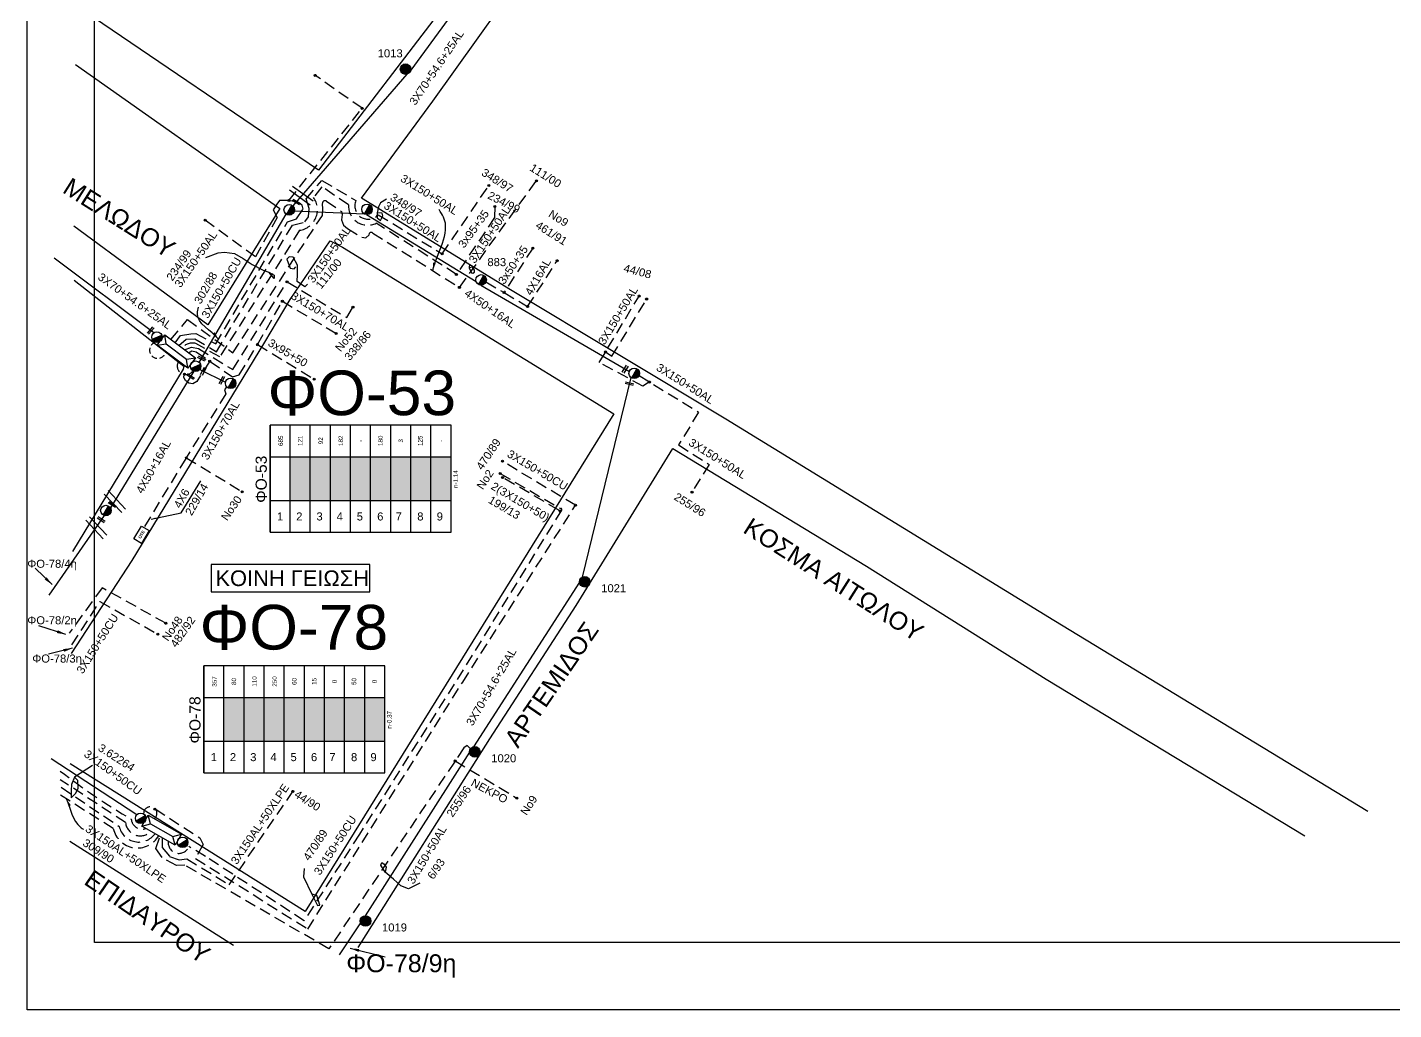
# Model space of a CAD drawing. Header units: millimetres. Extents: x 1113 to 5794, y 757 to 3537.
# Drawn here: x 1112.8 to 1418.4, y 757.3 to 977.1 of the extents above; entities that cross this region are included whole.
import ezdxf
from ezdxf.enums import TextEntityAlignment as Align

# ---------------------------------------------------------------- set-up
doc = ezdxf.new("R2010")
doc.units = ezdxf.units.MM
doc.linetypes.add('DASHED', pattern=[19.05, 12.7, -6.35])
for name, color, linetype in [('Pillar OTE', 7, 'Continuous'), ('Άγνωστα', 7, 'Continuous'), ('Ασφαλειοκιβώτια Χ.Τ 9 αναχωρήσεων', 7, 'Continuous'), ('Γυμνά εναέρια ΧΤ και ΦΟΠ (3Φ)   4x50+16AL', 7, 'Continuous'), ('Επιγραφές - Σχήματα', 7, 'Continuous'), ('Καλώδια ΧΤ   3x150+50AL', 7, 'DASHED'), ('Καλώδια ΧΤ   3x150+50CU', 7, 'DASHED'), ('Καλώδια ΧΤ   3x150AL+50XLPE', 7, 'DASHED'), ('Μηχανική τομή', 7, 'Continuous'), ('Στύλος Ξύλινος', 7, 'Continuous'), ('Στύλος Ξύλινος @ 1', 7, 'Continuous'), ('Στύλος ΦΜ', 7, 'Continuous'), ('Στύλος ΦΜ @ 1', 7, 'Continuous'), ('Συνδέσεις', 7, 'Continuous'), ('Συνεστραμμένα ΧΤ   3x70+54.6+25 AL', 7, 'SYN_LINE'), ('Τομή', 7, 'Continuous'), ('Υποσταθμός εναέριος 2 στύλων', 7, 'Continuous'), ('Υποσταθμός πόλεως', 7, 'Continuous'), ('Υπόβαθρο ΔΕΗ', 7, 'Continuous'), ('Υπόγεια καλώδια Δικτύου ΧΤ και Παρ. ΧΤ - 3X150+70 AL', 7, 'DASHED'), ('Υπόγεια καλώδια Παροχών ΧΤ   4x16AL', 7, 'DASHED'), ('Υπόγεια καλώδια Παροχών ΧΤ   4x6', 7, 'DASHED')]:
    doc.layers.add(name, color=color, linetype=linetype)
doc.styles.get("Standard").update_dxf_attribs({"font": 'arial.ttf'})
doc.linetypes.add('SYN_LINE', pattern='A,0.5,-0.0001,["/\\/\\/\\/",Standard,S=0.1,R=0,X=0,Y=-0.05],-0.25', length=0.7501)
doc.dimstyles.new('ISO-25', dxfattribs={"dimtxt": 2.5, "dimasz": 1.8, "dimexe": 1.25, "dimexo": 0.625, "dimtad": 1, "dimtxsty": 'Standard', "dimcen": 1.8, "dimadec": 0, "dimazin": 0, "dimtfac": 1, "dimtmove": 0, "dimatfit": 3, "dimfxl": 1.25, "dimarcsym": 0})

# ---------------------------------------------------------------- blocks, each defined once
blk = doc.blocks.new('ΥΠΑΡΧΩΝ ΞΥΛΙΝΟΣ ΣΤΥΛΟΣ')
at = {"layer": 'Στύλος Ξύλινος'}
h = blk.add_hatch(color=7, dxfattribs=at)
h.paths.add_polyline_path([(-2.62, 0, 0.270008), (-1.29, -2.28), (1.3, 2.27, 0.576266)])
h.paths.add_polyline_path([(-1.29, -2.28, 0.574793), (2.62, 0, 0.268822), (1.3, 2.27)])
at = {"layer": 'Στύλος Ξύλινος', "color": 7}
blk.add_line((-1.29, -2.28), (1.3, 2.27), dxfattribs=at)
blk.add_circle((0, 0), 2.62, dxfattribs=at)
at = {"layer": 'Στύλος Ξύλινος', "flags": 4}
for tag, p in [('ΑΡΙΘΜΟΣ', (-4.91, 8.6)), ('ΤΥΠΟΣ', (-4.85, 3.39))]:
    blk.add_attdef(tag, p, '', height=4, dxfattribs=at)
blk = doc.blocks.new('ΥΠΑΡΧΩΝ ΤΣΙΜΕΝΤΕΝΙΟΣ ΣΤΥΛΟΣ')
at = {"layer": 'Στύλος ΦΜ'}
blk.add_hatch(color=7, dxfattribs=at).paths.add_polyline_path([(-1.29, -2.28, 0.574793), (2.62, 0, 0.268822), (1.3, 2.27)])
at = {"layer": 'Στύλος ΦΜ', "color": 7}
blk.add_line((-1.29, -2.28), (1.3, 2.27), dxfattribs=at)
blk.add_circle((0, 0), 2.62, dxfattribs=at)
at = {"layer": 'Στύλος ΦΜ', "flags": 4}
for tag, p in [('ΤΥΠΟΣ', (-4.91, 3.03)), ('ΑΡΙΘΜΟΣ', (-4.68, 8.05))]:
    blk.add_attdef(tag, p, '', height=4, dxfattribs=at)
blk = doc.blocks.new('ΥΠΟΣΤΑΘΜΟΣ ΕΝΑΕΡΙΟΣ ΕΠΙ 2 ΣΤΥΛΩΝ')
at = {"layer": 'Υποσταθμός εναέριος 2 στύλων', "linetype": 'Continuous'}
for points in [[(-11.97, -2.11, 0.574793), (-8.45, -0.07, 0.268822), (-9.64, 1.98)], [(9.68, -2.15, 0.574793), (13.19, -0.1, 0.268822), (12.01, 1.95)]]:
    blk.add_hatch(color=256, dxfattribs=at).paths.add_polyline_path(points)
for p, q in [((-11.97, -2.11), (-9.64, 1.98)), ((9.68, -2.15), (12.01, 1.95))]:
    blk.add_line(p, q, dxfattribs=at)
for centre in [(-10.81, -0.07), (10.84, -0.1)]:
    blk.add_circle(centre, 2.36, dxfattribs=at)
at = {"layer": 'Υποσταθμός πόλεως', "linetype": 'Continuous', "ltscale": 40}
blk.add_lwpolyline([(-8.57, 2.82), (8.57, 2.82), (8.57, -2.82), (-8.57, -2.82)], close=True, dxfattribs=at)
for points in [[(-5.75, 0), (-8.57, 2.82)], [(-8.57, -2.82), (-5.75, 0)], [(-5.75, 0), (5.75, 0)], [(5.75, 0), (8.57, 2.82)], [(8.57, -2.82), (5.75, 0)]]:
    blk.add_lwpolyline(points, dxfattribs=at)
at = {"layer": 'Υποσταθμός εναέριος 2 στύλων', "ltscale": 40, "flags": 1}
for tag, p in [('ΜΕΤΑΣΧΗΜΑΤΙΣΜΟΣ', (14.09, 2.51)), ('ΙΣΧΥΣ', (14.07, -0.28)), ('ΑΡΙΘΜΟΣ', (14.19, -3))]:
    blk.add_attdef(tag, p, '', height=1.8, dxfattribs=at)
blk = doc.blocks.new('ΑΣΦΑΛΕΙΟΚΙΒΩΤΙΟ ΥΠΟΣΤΑΘΜΟΥ 9 ΑΝΑΧΩΡΗΣΕΩΝ')
at = {"layer": 'Ασφαλειοκιβώτια Χ.Τ 9 αναχωρήσεων', "ltscale": 40}
for p, q in [((-23.8, 40.36), (24.02, 40.36)), ((-9.72, 40.36), (-9.72, -40.64)), ((9.94, 40.36), (9.94, -40.64)), ((-23.8, 31.36), (24.02, 31.36)), ((-23.8, 22.36), (24.02, 22.36)), ((-23.8, 13.36), (24.02, 13.36)), ((-23.8, 4.36), (24.02, 4.36)), ((-23.8, -4.64), (24.02, -4.64)), ((-23.8, -13.64), (24.02, -13.64)), ((-23.8, -22.64), (24.02, -22.64)), ((-23.8, -31.64), (24.02, -31.64))]:
    blk.add_line(p, q, dxfattribs=at)
at = {"layer": 'Ασφαλειοκιβώτια Χ.Τ 9 αναχωρήσεων'}
blk.add_lwpolyline([(-23.8, -40.64), (24.02, -40.64), (24.02, 40.36), (-23.8, 40.36)], close=True, dxfattribs=at)
for s, p in [('1', (-18.61, 37.24)), ('2', (-18.61, 28.67)), ('3', (-18.61, 19.6)), ('4', (-18.61, 10.58)), ('5', (-18.61, 1.57)), ('6', (-18.61, -7.57)), ('7', (-18.61, -15.81)), ('8', (-18.61, -25.5)), ('9', (-18.61, -34.19))]:
    blk.add_text(s, height=3.6, rotation=270, dxfattribs=at).set_placement(p)
at = {"layer": 'Ασφαλειοκιβώτια Χ.Τ 9 αναχωρήσεων', "ltscale": 40}
for tag, height, p in [('ΟΝΟΜΑ', 5, (-0.16, 44.31)), ('ΚΕΙΜΕΝΟ 1', 2, (17.06, 35.59)), ('ΚΕΙΜΕΝΟ 2', 2, (17.06, 26.88)), ('ΚΕΙΜΕΝΟ 3', 2, (17.06, 17.69)), ('ΚΕΙΜΕΝΟ 4', 2, (17.06, 8.71)), ('ΚΕΙΜΕΝΟ 5', 2, (17.06, -0.13)), ('ΚΕΙΜΕΝΟ 6', 2, (17.06, -9.05)), ('ΚΕΙΜΕΝΟ 7', 2, (17.06, -18.13)), ('ΚΕΙΜΕΝΟ 8', 2, (17.06, -26.85)), ('ΚΕΙΜΕΝΟ 9', 2, (17.06, -35.99)), ('ΣΧ', 2, (-0.1, -42.64))]:
    blk.add_attdef(tag, text='', height=height, dxfattribs=at).set_placement(p, align=Align.MIDDLE_CENTER)
blk = doc.blocks.new('ΜΗΧΑΝΙΚΗ ΤΟΜΗ')
at = {"layer": 'Μηχανική τομή', "ltscale": 40}
for p, q in [((-1.89, 0.78), (1.89, 0.78)), ((1.89, 0), (-1.89, 0))]:
    blk.add_line(p, q, dxfattribs=at)
blk = doc.blocks.new('ΤΟΜΗ')
at = {"layer": 'Τομή', "ltscale": 40}
for p, q in [((-5.68, 0), (5.68, 0)), ((5.68, -2.33), (-5.68, -2.33))]:
    blk.add_line(p, q, dxfattribs=at)
blk = doc.blocks.new('_ΣΥΝΔΕΣΗ')
at = {"layer": 'Συνδέσεις', "linetype": 'SYN_LINE', "ltscale": 40}
blk.add_hatch(color=256, dxfattribs=at).paths.add_polyline_path([(0.5, -0.01, 1), (-0.5, -0.01, 1)])
at = {"layer": 'Συνδέσεις'}
blk.add_circle((0, -0.01), 0.5, dxfattribs=at)
blk = doc.blocks.new('TSONTA XT1')
at = {"ltscale": 40}
h = blk.add_hatch(color=256, dxfattribs=at)
h.dxf.hatch_style = 1
h.paths.add_polyline_path([(596, 2487.7), (597.1, 2488.8), (596, 2489.9), (594.9, 2488.8)])
blk.add_lwpolyline([(594.9, 2488.8), (596, 2489.9), (597.1, 2488.8), (596, 2487.7)], close=True, dxfattribs=at)
blk = doc.blocks.new('PILLAR ΟΤΕ')
at = {"layer": 'Pillar OTE', "ltscale": 40}
blk.add_lwpolyline([(-3.31, 2.02), (3.39, 2.02), (3.39, -1.99), (-3.31, -1.99)], close=True, dxfattribs=at)
at = {"layer": 'Pillar OTE', "insert": (-1.81, 0.71), "char_height": 1.3575, "width": 109.961, "attachment_point": 1}
blk.add_mtext('{\\fArial|b1|i0|c161|p34;OTE}', dxfattribs=at)

msp = doc.modelspace()

# ---------------------------------------------------------------- hatches: boundary and pattern name
at = {"layer": 'Pillar OTE', "lineweight": -3, "ltscale": 40}
h = msp.add_hatch(color=256, dxfattribs=at)
h.dxf.hatch_style = 1
h.paths.add_polyline_path([(1232.24, 869.03), (1231.64, 869.08), (1231.98, 868.58)])
at = {"layer": 'Ασφαλειοκιβώτια Χ.Τ 9 αναχωρήσεων', "lineweight": -3}
for color, points in [(5, [(1176.06, 881.02), (1171.56, 881.02), (1171.56, 871.2), (1176.06, 871.2)]), (27, [(1180.56, 881.02), (1176.06, 881.02), (1176.06, 871.2), (1180.56, 871.2)]), (30, [(1185.06, 881.02), (1180.56, 881.02), (1180.56, 871.2), (1185.06, 871.2)]), (173, [(1189.56, 881.02), (1185.06, 881.02), (1185.06, 871.2), (1189.56, 871.2)]), (2, [(1194.06, 881.02), (1189.56, 881.02), (1189.56, 871.2), (1194.06, 871.2)]), (85, [(1198.56, 881.02), (1194.06, 881.02), (1194.06, 871.2), (1198.56, 871.2)]), (6, [(1203.06, 881.02), (1198.56, 881.02), (1198.56, 871.2), (1203.06, 871.2)]), (133, [(1207.56, 881.02), (1203.06, 881.02), (1203.06, 871.2), (1207.56, 871.2)]), (5, [(1161.24, 827.17), (1156.74, 827.17), (1156.74, 817.34), (1161.24, 817.34)]), (62, [(1165.74, 827.17), (1161.24, 827.17), (1161.24, 817.34), (1165.74, 817.34)]), (1, [(1170.24, 827.17), (1165.74, 827.17), (1165.74, 817.34), (1170.24, 817.34)]), (6, [(1174.74, 827.17), (1170.24, 827.17), (1170.24, 817.34), (1174.74, 817.34)]), (2, [(1179.24, 827.17), (1174.74, 827.17), (1174.74, 817.34), (1179.24, 817.34)]), (27, [(1183.74, 827.17), (1179.24, 827.17), (1179.24, 817.34), (1183.74, 817.34)]), (173, [(1188.24, 827.17), (1183.74, 827.17), (1183.74, 817.34), (1188.24, 817.34)]), (133, [(1192.74, 827.17), (1188.24, 827.17), (1188.24, 817.34), (1192.74, 817.34)])]:
    msp.add_hatch(color=color, dxfattribs=at).paths.add_polyline_path(points)

# ---------------------------------------------------------------- linework, layer by layer
at = {"layer": 'Pillar OTE', "lineweight": -3, "ltscale": 40}
msp.add_lwpolyline([(1231.98, 868.58), (1231.64, 869.08), (1232.24, 869.03), (1231.98, 868.58)], dxfattribs=at)
at = {"layer": 'Άγνωστα', "color": 173, "linetype": 'DASHED', "lineweight": -3, "ltscale": 0.2}
msp.add_lwpolyline([(1217.34, 936.99), (1217.27, 934.52), (1208.74, 921.82)], dxfattribs=at)
at = {"layer": 'Άγνωστα', "color": 5, "linetype": 'DASHED', "lineweight": -3, "ltscale": 0.2}
msp.add_lwpolyline([(1225.83, 927.72), (1219.4, 917.75)], dxfattribs=at)
at = {"layer": 'Άγνωστα', "color": 2, "linetype": 'DASHED', "lineweight": -3, "ltscale": 0.2}
for points in [[(1148.82, 904.28), (1149.57, 904.7), (1150.52, 904.48), (1158.64, 898.93), (1160.16, 899.35), (1164.27, 906.13), (1169.82, 915.8), (1181.86, 908.61)], [(1164.27, 906.13), (1176.94, 898.36)], [(1153.56, 902.4), (1150.71, 897.88), (1149.78, 897.34), (1148.91, 897.46), (1148.13, 898.09), (1147.75, 898.77), (1147.82, 899.44)]]:
    msp.add_lwpolyline(points, dxfattribs=at)
at = {"layer": 'Άγνωστα', "color": 133, "linetype": 'DASHED', "lineweight": -3, "ltscale": 0.2}
msp.add_lwpolyline([(1208.47, 812.94), (1222.26, 804.64)], dxfattribs=at)
at = {"layer": 'Άγνωστα', "color": 2, "linetype": 'DASHED', "lineweight": -3, "ltscale": 0.2}
msp.add_arc((1148.22, 901.32), 1.92, 145.6408, 326.2235, dxfattribs=at)
at = {"layer": 'Γυμνά εναέρια ΧΤ και ΦΟΠ (3Φ)   4x50+16AL', "color": 5, "lineweight": -3}
for points in [[(1151.23, 902.12), (1170.69, 935.3)], [(1172.51, 936.02), (1188.12, 935.38)], [(1188.64, 935.2), (1213.15, 920.22)], [(1214.24, 919.42), (1247.43, 900.07)]]:
    msp.add_lwpolyline(points, dxfattribs=at)
at = {"layer": 'Γυμνά εναέρια ΧΤ και ΦΟΠ (3Φ)   4x50+16AL', "color": 2, "lineweight": -3}
for points in [[(1150.01, 900.16), (1131.34, 869.6)], [(1151.33, 900.54), (1157.13, 897.7)]]:
    msp.add_lwpolyline(points, dxfattribs=at)
at = {"layer": 'Γυμνά εναέρια ΧΤ και ΦΟΠ (3Φ)   4x50+16AL', "color": 1, "lineweight": -3}
msp.add_lwpolyline([(1129.95, 867.86), (1117.59, 850.05)], dxfattribs=at)
at = {"layer": 'Γυμνά εναέρια ΧΤ και ΦΟΠ (3Φ)   4x50+16AL', "color": 6, "lineweight": -3}
msp.add_lwpolyline([(1137.27, 800.91), (1118.07, 813.41)], dxfattribs=at)
at = {"layer": 'Επιγραφές - Σχήματα', "lineweight": -3}
for points in [[(1112.77, 1783.73), (3154.51, 1783.73), (3154.51, 757.28), (1112.77, 757.28)], [(1127.77, 1768.73), (3139.51, 1768.73), (3139.51, 772.28), (1127.77, 772.28)]]:
    msp.add_lwpolyline(points, close=True, dxfattribs=at)
for points in [[(1193.11, 938.68), (1191.78, 937.87), (1191.31, 936.92), (1191.04, 935.58), (1191.02, 934.44), (1191.78, 933.86), (1192.3, 934.89), (1192.14, 935.54), (1191.04, 935.58)], [(1152.71, 925.59), (1155.43, 926.61), (1156.86, 926.78), (1159.15, 926.5), (1161.04, 925.37), (1163.06, 924.06), (1165.5, 922.75), (1166.81, 922.31), (1168, 921.68), (1167.96, 920.9), (1166.81, 922.31)], [(1175.42, 919.61), (1174.88, 919.07), (1173.14, 920.22), (1173.24, 921.8), (1173.2, 923.91), (1172.22, 925.65), (1171.33, 925.77), (1170.8, 925.26), (1171.58, 923.25), (1172.44, 923.05), (1172.81, 923.48)], [(1211.65, 924.14), (1211.65, 924.14), (1211.57, 923.31), (1212.12, 922.15), (1212.43, 922.13), (1212.77, 922.35), (1212.76, 922.75), (1212.32, 923.43), (1211.57, 923.31)], [(1127.34, 811.96), (1123.33, 809.32), (1122.68, 807.65), (1122.57, 806.35), (1122.61, 804.66), (1123.63, 805.7), (1124.12, 806.86), (1124.05, 808.53), (1123.33, 809.32)], [(1174.7, 788.85), (1174.54, 786.98), (1176.38, 783.13), (1177.68, 780.63), (1178.23, 780.66), (1177.56, 782.8), (1176.38, 783.13)], [(1200.57, 785.6), (1198.03, 784.35), (1196.31, 784.99), (1194.66, 786.5), (1192.81, 788.09), (1191.88, 789.63), (1192.06, 790.25), (1192.62, 789.85), (1193.06, 789.15), (1192.81, 788.09)]]:
    msp.add_lwpolyline(points, dxfattribs=at)
at = {"layer": 'Επιγραφές - Σχήματα', "color": 190, "lineweight": -3}
msp.add_lwpolyline([(1153.89, 850.75), (1189.4, 850.75), (1189.4, 856.93), (1153.89, 856.93)], close=True, dxfattribs=at)
at = {"layer": 'Καλώδια ΧΤ   3x150+50AL', "color": 133, "lineweight": -3, "ltscale": 0.2}
msp.add_lwpolyline([(1144.88, 907.24), (1148.58, 911.74), (1158.74, 904.3), (1178.76, 935.01), (1178.87, 936.47), (1178.76, 937.61, -0.618376), (1179.72, 938.22), (1183.06, 935.92), (1183.16, 935.23), (1183.07, 934.02), (1183.48, 932.84), (1184.37, 932.08), (1187.57, 930.16), (1188.5, 930), (1189.2, 930.67, -0.758606), (1190.07, 931.05), (1209.41, 918.92), (1226.66, 942.76)], format="xyb", dxfattribs=at)
at = {"layer": 'Καλώδια ΧΤ   3x150+50AL', "color": 6, "lineweight": -3, "ltscale": 0.2}
msp.add_lwpolyline([(1146.67, 905.9), (1148.28, 907.35), (1150.27, 907.43), (1155.06, 904.51), (1172.05, 932.8), (1174.84, 933.55), (1175.64, 934.71), (1175.79, 936.59), (1175.18, 938.7), (1178.67, 942.84), (1186.26, 938.34, 0.847625), (1191.24, 935.17), (1205.58, 926.42), (1216.02, 941.71)], format="xyb", dxfattribs=at)
at = {"layer": 'Καλώδια ΧΤ   3x150+50AL', "color": 173, "lineweight": -3, "ltscale": 0.2}
msp.add_lwpolyline([(1208.74, 921.82), (1190.82, 933.28, -0.577831), (1184.62, 937.37), (1178.63, 941.44), (1176.79, 939.03, -0.562513), (1173.68, 931.68), (1155.82, 903.35), (1150.43, 906.39, 0.260399), (1147.35, 905.39)], format="xyb", dxfattribs=at)
at = {"layer": 'Καλώδια ΧΤ   3x150+50AL', "color": 5, "lineweight": -3, "ltscale": 0.2}
for points in [[(1251.91, 897.79), (1250.45, 896.83), (1240.68, 902.1), (1249.6, 916.98)], [(1242.09, 904.46), (1243.55, 903.53), (1251.3, 916.31)], [(1249.62, 899.22), (1262.91, 890.97), (1258.44, 883.65), (1265.26, 879.31), (1261.45, 873.08)]]:
    msp.add_lwpolyline(points, dxfattribs=at)
at = {"layer": 'Καλώδια ΧΤ   3x150+50AL', "color": 133, "lineweight": -3, "ltscale": 0.2}
msp.add_lwpolyline([(1211.87, 815.63), (1211.14, 816.42), (1210.43, 815.85), (1180.23, 770.89), (1148, 789.62), (1146.13, 789.53), (1142.91, 791.32), (1141.48, 793.34), (1142.46, 796.06)], dxfattribs=at)
at = {"layer": 'Καλώδια ΧΤ   3x150+50CU', "color": 27, "lineweight": -3, "ltscale": 0.2}
for points in [[(1171.3, 938.36), (1187.67, 958.98), (1177.15, 966.36)], [(1145.85, 906.51), (1147.05, 908.13), (1149.33, 908.53), (1150.48, 908.58), (1154.92, 906.27), (1170.97, 933.59), (1173.01, 934.25), (1174.45, 936.4), (1174.27, 937.28), (1173.22, 937.95), (1171.3, 938.36), (1169.17, 938.36), (1168.61, 937.54), (1167.75, 936.28), (1168.69, 934.58), (1163.79, 925.75), (1152.54, 933.94)]]:
    msp.add_lwpolyline(points, dxfattribs=at)
at = {"layer": 'Καλώδια ΧΤ   3x150+50CU', "color": 6, "lineweight": -3, "ltscale": 0.2}
msp.add_lwpolyline([(1141.37, 802.21), (1151.38, 795.7), (1152.08, 794.23), (1150.39, 791.14), (1175.51, 775.33), (1210.15, 830.57), (1235.38, 870.15), (1219.04, 880.01)], dxfattribs=at)
at = {"layer": 'Καλώδια ΧΤ   3x150+50CU', "color": 2, "lineweight": -3, "ltscale": 0.2}
for points in [[(1218.55, 877.25), (1232.07, 869.41, -0.927863), (1232.24, 869.03)], [(1232.24, 869.03), (1210.26, 833.31), (1187.05, 796.52), (1174.69, 777.17), (1152.62, 791.58), (1148.92, 793.76, -0.885576), (1144.31, 795.01)]]:
    msp.add_lwpolyline(points, format="xyb", dxfattribs=at)
msp.add_lwpolyline([(1231.64, 869.08), (1219.09, 876.36)], dxfattribs=at)
at = {"layer": 'Καλώδια ΧΤ   3x150+50CU', "color": 5, "lineweight": -3, "ltscale": 0.2}
msp.add_lwpolyline([(1143.74, 843.75), (1129.53, 851.7), (1122.14, 841.5)], dxfattribs=at)
at = {"layer": 'Καλώδια ΧΤ   3x150+50CU', "color": 62, "lineweight": -3, "ltscale": 0.2}
msp.add_lwpolyline([(1122.76, 838.94), (1129.01, 848.63), (1141.95, 841.3)], dxfattribs=at)
msp.add_lwpolyline([(1139.33, 797.84, -0.485947), (1136.02, 799.9, -0.03237), (1120.12, 810.69, -2.916748)], format="xyb", dxfattribs=at)
at = {"layer": 'Καλώδια ΧΤ   3x150+50CU', "color": 5, "lineweight": -3, "ltscale": 0.2}
msp.add_lwpolyline([(1140.43, 797.22, -0.640723), (1134.74, 799.14), (1120.14, 808.74)], format="xyb", dxfattribs=at)
at = {"layer": 'Καλώδια ΧΤ   3x150+50CU', "color": 1, "lineweight": -3, "ltscale": 0.2}
msp.add_lwpolyline([(1120.37, 807.04), (1133.32, 798.27, 0.643803), (1141.37, 796.68, -11.292358)], format="xyb", dxfattribs=at)
at = {"layer": 'Καλώδια ΧΤ   3x150+50CU', "color": 85, "lineweight": -3, "ltscale": 0.1}
msp.add_arc((1141.95, 904.86), 1.83, 104.5141, 350.6526, dxfattribs=at)
at = {"layer": 'Καλώδια ΧΤ   3x150+50CU', "color": 6, "lineweight": -3, "ltscale": 0.2}
msp.add_arc((1140.28, 801.19), 1.49, 308.2638, 184.0732, dxfattribs=at)
at = {"layer": 'Καλώδια ΧΤ   3x150AL+50XLPE', "color": 173, "lineweight": -3, "ltscale": 0.2}
msp.add_lwpolyline([(1142.16, 796.23, -0.686999), (1132.01, 797.8), (1119.42, 805.79)], format="xyb", dxfattribs=at)
at = {"layer": 'Καλώδια ΧΤ   3x150AL+50XLPE', "color": 27, "lineweight": -3, "ltscale": 0.2}
msp.add_lwpolyline([(1142.94, 795.79), (1142.91, 793.58), (1144.61, 791.55), (1146.7, 790.85), (1148.46, 791.05), (1157.91, 785.23), (1172.16, 806.14)], dxfattribs=at)
at = {"layer": 'Συνεστραμμένα ΧΤ   3x70+54.6+25 AL', "color": 1, "lineweight": -3, "ltscale": 20}
for points in [[(1221.36, 998.81), (1198.52, 967.54)], [(1197.64, 966.6), (1172.16, 937.14)]]:
    msp.add_lwpolyline(points, dxfattribs=at)
at = {"layer": 'Συνεστραμμένα ΧΤ   3x70+54.6+25 AL', "color": 85, "lineweight": -3, "ltscale": 20}
msp.add_lwpolyline([(1141.09, 908.74), (1118.79, 925.48)], dxfattribs=at)
at = {"layer": 'Συνεστραμμένα ΧΤ   3x70+54.6+25 AL', "color": 133, "lineweight": -3, "ltscale": 20}
for points in [[(1247.78, 898.76), (1236.88, 854.07)], [(1236.27, 852.94), (1212.55, 816.12)], [(1211.68, 814.92), (1188.37, 778.3)], [(1187.3, 776.73), (1182.49, 769.59)]]:
    msp.add_lwpolyline(points, dxfattribs=at)
at = {"layer": 'Υπόβαθρο ΔΕΗ', "lineweight": -3}
msp.add_lwpolyline([(1412.64, 801.63), (1342.35, 844.38), (1269.03, 889.46), (1220.87, 918.38), (1187.52, 938.86), (1203.47, 960.61), (1228.44, 995.57), (1260.08, 1038.18), (1284.94, 1071.07), (1366.07, 1026.45), (1368.3, 1026.06), (1414.62, 1000.06), (1478.83, 964.27), (1549.32, 925.76, -0.445183), (1550.82, 919.43), (1540.18, 900.61), (1530.97, 881.92), (1521, 860.79), (1512.06, 839.98), (1501.44, 812.56), (1493.85, 788.71), (1486.53, 767.04)], format="xyb", dxfattribs=at)
for points in [[(1124.05, 1056.85), (1185.63, 1025.2), (1223.26, 1004.79), (1207.38, 983.72), (1177.88, 945.17), (1123.37, 982.15)], [(1123.58, 968.81), (1169.25, 936.58), (1153.14, 910.55), (1123.19, 932.62)], [(1122.66, 836.96), (1136.26, 857.79), (1165.92, 906.65), (1171.57, 916.22), (1180.49, 929.36), (1183.25, 927.88), (1243.97, 890.65), (1174.93, 779.28), (1122.32, 812.27)], [(1123.27, 920.53), (1147.76, 901.26), (1147.62, 900.58), (1122.85, 859.82)], [(1186.78, 771.23), (1216.26, 817.86), (1235.53, 847.74), (1257.14, 882.84), (1300.51, 856.53), (1340.67, 831.22), (1398.55, 796.21)], [(1147.22, 868.48), (1151.58, 875.6)], [(1122.29, 795.02), (1158.9, 771.69)]]:
    msp.add_lwpolyline(points, dxfattribs=at)
at = {"layer": 'Υπόγεια καλώδια Δικτύου ΧΤ και Παρ. ΧΤ - 3X150+70 AL', "color": 30, "lineweight": -3, "ltscale": 0.2}
msp.add_lwpolyline([(1147.95, 904.93), (1149.47, 905.5), (1151.06, 905.2), (1158.76, 900.51), (1170.86, 920.16), (1184.22, 912.15), (1185.61, 914.5)], dxfattribs=at)
at = {"layer": 'Υπόγεια καλώδια Δικτύου ΧΤ και Παρ. ΧΤ - 3X150+70 AL', "color": 2, "lineweight": -3, "ltscale": 0.2}
msp.add_lwpolyline([(1157.36, 896.66), (1156.89, 895.96), (1157.19, 895.06), (1148.32, 880.8), (1160.85, 873.18)], dxfattribs=at)
at = {"layer": 'Υπόγεια καλώδια Παροχών ΧΤ   4x16AL', "color": 5, "lineweight": -3, "ltscale": 0.2}
msp.add_lwpolyline([(1215.35, 920.14), (1219.4, 917.75), (1224.68, 914.62), (1231.3, 924.89)], dxfattribs=at)
at = {"layer": 'Υπόγεια καλώδια Παροχών ΧΤ   4x6', "color": 2, "linetype": 'DASHED', "lineweight": -3, "ltscale": 0.2}
msp.add_lwpolyline([(1148.21, 880.62), (1138.87, 865.23)], dxfattribs=at)

# ---------------------------------------------------------------- block references
at = {"layer": 'Pillar OTE', "lineweight": -3, "xscale": 0.5, "yscale": 0.5, "zscale": 0.5, "rotation": 58.73797995672371}
msp.add_blockref('PILLAR ΟΤΕ', (1138.3, 863.54), dxfattribs=at)
at = {"layer": 'Ασφαλειοκιβώτια Χ.Τ 9 αναχωρήσεων', "lineweight": -3, "xscale": 0.5, "yscale": 0.5, "zscale": 0.5, "rotation": 90}
for p, values in [((1187.24, 876.06), {'ΟΝΟΜΑ': 'ΦΟ-53', 'ΣΧ': 'n-1.14', 'ΚΕΙΜΕΝΟ 2': '121', 'ΚΕΙΜΕΝΟ 1': '685', 'ΚΕΙΜΕΝΟ 3': '92', 'ΚΕΙΜΕΝΟ 4': '182', 'ΚΕΙΜΕΝΟ 5': '-', 'ΚΕΙΜΕΝΟ 6': '180', 'ΚΕΙΜΕΝΟ 7': '3', 'ΚΕΙΜΕΝΟ 8': '125', 'ΚΕΙΜΕΝΟ 9': '-'}), ((1172.42, 822.2), {'ΟΝΟΜΑ': 'ΦΟ-78', 'ΣΧ': 'n-0.37', 'ΚΕΙΜΕΝΟ 2': '80', 'ΚΕΙΜΕΝΟ 1': '357', 'ΚΕΙΜΕΝΟ 3': '110', 'ΚΕΙΜΕΝΟ 4': '250', 'ΚΕΙΜΕΝΟ 5': '60', 'ΚΕΙΜΕΝΟ 6': '15', 'ΚΕΙΜΕΝΟ 7': '0', 'ΚΕΙΜΕΝΟ 8': '50', 'ΚΕΙΜΕΝΟ 9': '0'})]:
    msp.add_blockref('ΑΣΦΑΛΕΙΟΚΙΒΩΤΙΟ ΥΠΟΣΤΑΘΜΟΥ 9 ΑΝΑΧΩΡΗΣΕΩΝ', p, dxfattribs=at).add_auto_attribs(values)
at = {"layer": 'Γυμνά εναέρια ΧΤ και ΦΟΠ (3Φ)   4x50+16AL', "lineweight": -3, "xscale": 0.4999999999997131, "yscale": 0.4999999999997131, "zscale": 0.4999999999997131, "rotation": 144.1312422606098}
msp.add_blockref('ΤΟΜΗ', (1173.73, 938.97), dxfattribs=at)
at = {"layer": 'Μηχανική τομή', "lineweight": -3}
for p, xscale, yscale, zscale, rotation in [((1173.05, 938.18), 0.4999999999999458, 0.4999999999999458, 0.4999999999999458, 149.5024817314991), ((1140.54, 909.15), 0.4999999999998698, 0.4999999999998698, 0.4999999999998698, 48.25085635778528), ((1151.83, 903.15), 0.4999999999998916, 0.4999999999998916, 0.4999999999998916, 152.6172698922836), ((1149.38, 899.12), 0.4999999999998651, 0.4999999999998651, 0.4999999999998651, 146.6393797012793), ((1152.33, 900.05), 0.4999999999998679, 0.4999999999998679, 0.4999999999998679, 61.54232026315373), ((1156.46, 898.03), 0.4999999999998679, 0.4999999999998679, 0.4999999999998679, 61.54232026315373), ((1246.33, 900.71), 0.4999999999999128, 0.4999999999999128, 0.4999999999999128, 238.2004645637938), ((1247.49, 897.55), 0.4999999999998582, 0.4999999999998582, 0.4999999999998582, 166.0447153808592), ((1131.89, 870.5), 0.4999999999998651, 0.4999999999998651, 0.4999999999998651, 146.6393797012793), ((1129.41, 867.09), 0.4999999999998651, 0.4999999999998651, 0.4999999999998651, 146.6393797012793)]:
    msp.add_blockref('ΜΗΧΑΝΙΚΗ ΤΟΜΗ', p, dxfattribs=dict(at, xscale=xscale, yscale=yscale, zscale=zscale, rotation=rotation))
at = {"layer": 'Στύλος Ξύλινος @ 1', "lineweight": -3, "ltscale": 40}
ref = msp.add_blockref('ΥΠΑΡΧΩΝ ΞΥΛΙΝΟΣ ΣΤΥΛΟΣ', (1197.37, 967.75), dxfattribs=dict(at, xscale=0.4499999999998181, yscale=0.4499999999998181, zscale=0.4499999999998181))
ref.add_attrib('ΤΥΠΟΣ', '1013', (1191.14, 970.39), dxfattribs={"layer": 'Στύλος Ξύλινος', "height": 1.8, "flags": 4})
ref = msp.add_blockref('ΥΠΑΡΧΩΝ ΞΥΛΙΝΟΣ ΣΤΥΛΟΣ', (1237.44, 853.04), dxfattribs=dict(at, xscale=0.4499999999998181, yscale=0.4499999999998181, zscale=0.4499999999998181))
ref.add_attrib('ΤΥΠΟΣ', '1021', (1241.13, 850.69), dxfattribs={"layer": 'Στύλος Ξύλινος', "height": 1.8, "flags": 4})
ref = msp.add_blockref('ΥΠΑΡΧΩΝ ΞΥΛΙΝΟΣ ΣΤΥΛΟΣ', (1212.85, 814.98), dxfattribs=dict(at, xscale=0.4499999999998181, yscale=0.4499999999998181, zscale=0.4499999999998181))
ref.add_attrib('ΤΥΠΟΣ', '1020', (1216.54, 812.64), dxfattribs={"layer": 'Στύλος Ξύλινος', "height": 1.8, "flags": 4})
ref = msp.add_blockref('ΥΠΑΡΧΩΝ ΞΥΛΙΝΟΣ ΣΤΥΛΟΣ', (1188.41, 777.12), dxfattribs=dict(at, xscale=0.4499999999998181, yscale=0.4499999999998181, zscale=0.4499999999998181))
ref.add_attrib('ΤΥΠΟΣ', '1019', (1192.1, 774.78), dxfattribs={"layer": 'Στύλος Ξύλινος', "height": 1.8, "flags": 4})
at = {"layer": 'Στύλος ΦΜ @ 1', "lineweight": -3, "ltscale": 40, "xscale": 0.4499999999998181, "yscale": 0.4499999999998181, "zscale": 0.4499999999998181}
for p in [(1171.36, 936.27), (1188.75, 936.38), (1158.25, 897.44), (1248.53, 899.67), (1130.34, 868.97)]:
    msp.add_blockref('ΥΠΑΡΧΩΝ ΤΣΙΜΕΝΤΕΝΙΟΣ ΣΤΥΛΟΣ', p, dxfattribs=at)
at = {"layer": 'Στύλος ΦΜ @ 1', "lineweight": -3, "ltscale": 40}
ref = msp.add_blockref('ΥΠΑΡΧΩΝ ΤΣΙΜΕΝΤΕΝΙΟΣ ΣΤΥΛΟΣ', (1214.27, 920.59), dxfattribs=dict(at, xscale=0.4499999999998181, yscale=0.4499999999998181, zscale=0.4499999999998181))
ref.add_attrib('ΤΥΠΟΣ', '883', (1215.68, 923.67), dxfattribs={"layer": 'Στύλος ΦΜ', "height": 1.8, "flags": 4})
at = {"layer": 'Συνδέσεις', "lineweight": -3, "xscale": 0.4499999999998181, "yscale": 0.4499999999998181, "zscale": 0.4499999999998181}
for p in [(1177.15, 966.36), (1187.67, 958.98), (1216.02, 941.71), (1226.66, 942.76), (1171.3, 938.36), (1217.34, 936.99), (1152.54, 933.94), (1205.58, 926.42), (1225.83, 927.72), (1231.3, 924.89), (1170.86, 920.16), (1208.74, 921.82), (1209.41, 918.92), (1219.4, 917.75), (1249.6, 916.98), (1169.82, 915.8), (1185.61, 914.5), (1224.68, 914.62), (1251.3, 916.31), (1181.86, 908.61), (1164.27, 906.13), (1242.09, 904.46), (1153.56, 902.4), (1147.91, 899.51), (1176.94, 898.36), (1251.96, 897.74), (1219.04, 880.01), (1218.55, 877.25), (1219.09, 876.36), (1160.85, 873.18), (1261.45, 873.08), (1235.38, 870.15), (1143.74, 843.75), (1141.95, 841.3), (1208.47, 812.94), (1172.16, 806.14), (1222.26, 804.64), (1141.32, 802.18)]:
    msp.add_blockref('_ΣΥΝΔΕΣΗ', p, dxfattribs=at)
at = {"layer": 'Συνδέσεις', "lineweight": -3, "xscale": 0.2, "yscale": 0.2, "zscale": 0.2, "rotation": 58.10688505442289}
msp.add_blockref('TSONTA XT1', (1507.97, 516.63), dxfattribs=at)
at = {"layer": 'Τομή', "lineweight": -3, "xscale": 0.4999999999997088, "yscale": 0.4999999999997088, "zscale": 0.4999999999997088, "rotation": 133.2763004204982}
for p in [(1131.94, 870.58), (1127.77, 864.72)]:
    msp.add_blockref('ΤΟΜΗ', p, dxfattribs=at)
at = {"layer": 'Υποσταθμός εναέριος 2 στύλων', "lineweight": -3}
for p, xscale, yscale, zscale, rotation in [((1146.11, 904.56), 0.500000000000005, 0.500000000000005, 0.500000000000005, 323.1175722292209), ((1142.84, 797.46), 0.5000000000000079, 0.5000000000000079, 0.5000000000000079, 330.3533667360178)]:
    msp.add_blockref('ΥΠΟΣΤΑΘΜΟΣ ΕΝΑΕΡΙΟΣ ΕΠΙ 2 ΣΤΥΛΩΝ', p, dxfattribs=dict(at, xscale=xscale, yscale=yscale, zscale=zscale, rotation=rotation))

# ---------------------------------------------------------------- texts
at = {"layer": 'Γυμνά εναέρια ΧΤ και ΦΟΠ (3Φ)   4x50+16AL', "color": 7, "lineweight": -3, "char_height": 1.8, "width": 168.3718, "attachment_point": 1}
for insert, rotation in [((1211.39, 918.67), 325.3177), ((1136.95, 873.48), 60.6764)]:
    msp.add_mtext('4X50+16AL', dxfattribs=dict(at, insert=insert, rotation=rotation))
at = {"layer": 'Επιγραφές - Σχήματα', "color": 7, "lineweight": -3, "width": 168.3718, "attachment_point": 1}
for s, insert, char_height, rotation in [('348/97', (1215.13, 945.65), 1.8, 327.8186), ('111/00', (1225.93, 946.71), 1.8, 327.8186), ('348/97', (1194.7, 940.13), 1.8, 327.8186), ('234/99', (1216.36, 940.5), 1.8, 333.1367), ('3x95+35', (1209.01, 928.61), 1.8, 53.9658), ('No9', (1230.12, 936.38), 1.8, 327.8186), ('461/91', (1227.23, 933.86), 1.8, 327.8186), ('234/99', (1143.74, 921.22), 1.8, 55.3722), ('3x50+35', (1217.95, 920.43), 1.8, 55.89), ('111/00', (1177.08, 919.51), 1.8, 51.7428), ('44/08', (1246.45, 924.18), 1.8, 345.5098), ('302/88', (1149.97, 915.92), 1.8, 59.9876), ('No52', (1181.46, 905.5), 1.8, 50.4956), ('338/86', (1183.53, 903.5), 1.8, 50.4956), ('3x95+50', (1167.35, 907.54), 1.8, 329.2298), ('470/89', (1213.03, 878.89), 1.8, 56.4588), ('No2', (1213.15, 874.51), 1.8, 56.4588), ('No30', (1155.99, 867.56), 1.8, 55.3722), ('255/96', (1258.2, 873.09), 1.8, 327.8186), ('ΚΟΣΜΑ ΑΙΤΩΛΟΥ', (1274.74, 867.59), 4, 327.5617), ('No48', (1142.76, 840.61), 1.8, 55.3722), ('482/92', (1144.62, 839.19), 1.8, 55.3722), ('ΑΡΤΕΜΙΔΟΣ', (1219.21, 817.87), 4, 55.5864), ('3.62264', (1129.39, 816.92), 1.8, 327.275), ('255/96', (1206.41, 801.2), 1.8, 56.4588), ('ΝΕΚΡΟ', (1212.67, 809.08), 1.8, 332.0322), ('44/90', (1173.29, 806.52), 1.8, 327.275), ('Νο9', (1222.93, 801.61), 1.8, 56.4588), ('309/90', (1125.95, 795.66), 1.8, 327.275), ('470/89', (1174.32, 791.44), 1.8, 56.4588), ('ΕΠΙΔΑΥΡΟΥ', (1127.43, 788.84), 4, 325.6748), ('6/93', (1202.11, 787.26), 1.8, 56.4588)]:
    msp.add_mtext(s, dxfattribs=dict(at, insert=insert, char_height=char_height, rotation=rotation))
at = {"layer": 'Επιγραφές - Σχήματα', "lineweight": -3, "insert": (1122.53, 943.67), "char_height": 4, "width": 11.1692, "attachment_point": 1, "rotation": 327.7361}
msp.add_mtext('ΜΕΛΩΔΟΥ', dxfattribs=at)
at = {"layer": 'Επιγραφές - Σχήματα', "color": 7, "lineweight": -3, "width": 168.3718, "attachment_point": 1}
for s, insert, char_height in [('ΦΟ-53', (1166.49, 900.31), 10), ('ΦΟ-78/4η', (1112.77, 857.97), 1.8), ('ΦΟ-78', (1151.29, 847.87), 10), ('ΦΟ-78/2η', (1112.77, 845.32), 1.8), ('ΦΟ-78/3η', (1113.89, 836.76), 1.8), ('ΦΟ-78/9η', (1184.11, 769.67), 4)]:
    msp.add_mtext(s, dxfattribs=dict(at, insert=insert, char_height=char_height))
at = {"layer": 'Επιγραφές - Σχήματα', "color": 190, "lineweight": -3, "insert": (1154.85, 855.58), "char_height": 3.5, "width": 35.1311, "attachment_point": 1}
msp.add_mtext('KOINH ΓΕΙΩΣΗ', dxfattribs=at)
at = {"layer": 'Καλώδια ΧΤ   3x150+50AL', "color": 7, "lineweight": -3, "char_height": 1.8, "width": 168.3718, "attachment_point": 1}
for insert, rotation in [((1197, 944.34), 327.8186), ((1193.29, 938.25), 327.8186), ((1211.38, 925.12), 56.3987), ((1145.57, 919.72), 55.3722), ((1175.3, 920.77), 54.7228), ((1240.35, 906.84), 58.834), ((1254.25, 902.02), 327.8186), ((1261.47, 885.25), 327.8186), ((1197.62, 786.15), 59.1049)]:
    msp.add_mtext('3X150+50AL', dxfattribs=dict(at, insert=insert, rotation=rotation))
at = {"layer": 'Καλώδια ΧΤ   3x150+50CU', "color": 7, "lineweight": -3, "char_height": 1.8, "width": 168.3718, "attachment_point": 1}
for s, insert, rotation in [('3X150+50CU', (1151.63, 912.71), 59.9876), ('3X150+50CU', (1220.83, 882.67), 329.4252), ('2(3X150+50)', (1217.23, 875.45), 329.4252), ('199/13', (1216.61, 872.38), 329.4252), ('3X150+50CU', (1123.66, 833.25), 57.8484), ('3X150+50CU', (1126.33, 815.56), 323.9877), ('3X150+50CU', (1176.73, 788.2), 56.9616)]:
    msp.add_mtext(s, dxfattribs=dict(at, insert=insert, rotation=rotation))
at = {"layer": 'Καλώδια ΧΤ   3x150AL+50XLPE', "color": 7, "lineweight": -3, "char_height": 1.8, "width": 27.8484, "attachment_point": 5}
for insert, rotation in [((1164.82, 798.83), 55.8525), ((1134.79, 792.15), 325.9375)]:
    msp.add_mtext('3X150AL+50XLPE', dxfattribs=dict(at, insert=insert, rotation=rotation))
at = {"layer": 'Συνεστραμμένα ΧΤ   3x70+54.6+25 AL', "color": 7, "lineweight": -3, "char_height": 1.8, "width": 168.3718, "attachment_point": 1}
for insert, rotation in [((1198.08, 960.52), 55.9595), ((1129.42, 922.3), 324.3095), ((1210.81, 821.52), 59.6233)]:
    msp.add_mtext('3X70+54.6+25AL', dxfattribs=dict(at, insert=insert, rotation=rotation))
at = {"layer": 'Υπόγεια καλώδια Δικτύου ΧΤ και Παρ. ΧΤ - 3X150+70 AL', "color": 7, "lineweight": -3, "char_height": 1.8, "width": 168.3718, "attachment_point": 1}
for s, insert, rotation in [('3X150+70AL', (1172.48, 918.06), 329.2298), ('3X150+70AL', (1151.57, 881.01), 60.3365), ('229/14', (1147.97, 868.57), 60.3365), ('4Χ6', (1145.41, 870.2), 60.3365)]:
    msp.add_mtext(s, dxfattribs=dict(at, insert=insert, rotation=rotation))
at = {"layer": 'Υπόγεια καλώδια Παροχών ΧΤ   4x16AL', "color": 7, "lineweight": -3, "insert": (1223.96, 917.84), "char_height": 1.8, "width": 168.3718, "attachment_point": 1, "rotation": 60.0874}
msp.add_mtext('4X16AL', dxfattribs=at)

# ---------------------------------------------------------------- leaders
at = {"layer": 'Επιγραφές - Σχήματα', "lineweight": -3, "path_type": 1}
for points in [[(1203.48, 922.64), (1205.86, 934.63), (1204.86, 936.31)], [(1155.53, 907.32), (1150.83, 913.11), (1151.09, 914.47)], [(1121.43, 804.51), (1124.68, 798.1), (1125.36, 797.63)]]:
    msp.add_leader(points, dimstyle='ISO-25', override={"dimgap": 0.625, "dimtad": 0}, dxfattribs=at)
at = {"layer": 'Επιγραφές - Σχήματα', "lineweight": -3, "ltscale": 40}
for points, override in [([(1140.44, 867.03), (1147.22, 868.48)], {"dimasz": 1, "dimtad": 0}), ([(1118.3, 852.4), (1114.55, 856.06)], {"dimasz": 2, "dimtad": 0}), ([(1121.4, 841.26), (1115.35, 843.19)], {"dimasz": 2, "dimtad": 0}), ([(1122.85, 838.15), (1117.51, 836.85)], {"dimasz": 2, "dimtad": 0}), ([(1185, 771.01), (1192.85, 769.07)], {"dimasz": 2, "dimtad": 0})]:
    msp.add_leader(points, dimstyle='ISO-25', override=override, dxfattribs=at)

doc.saveas('drawing.dxf')
